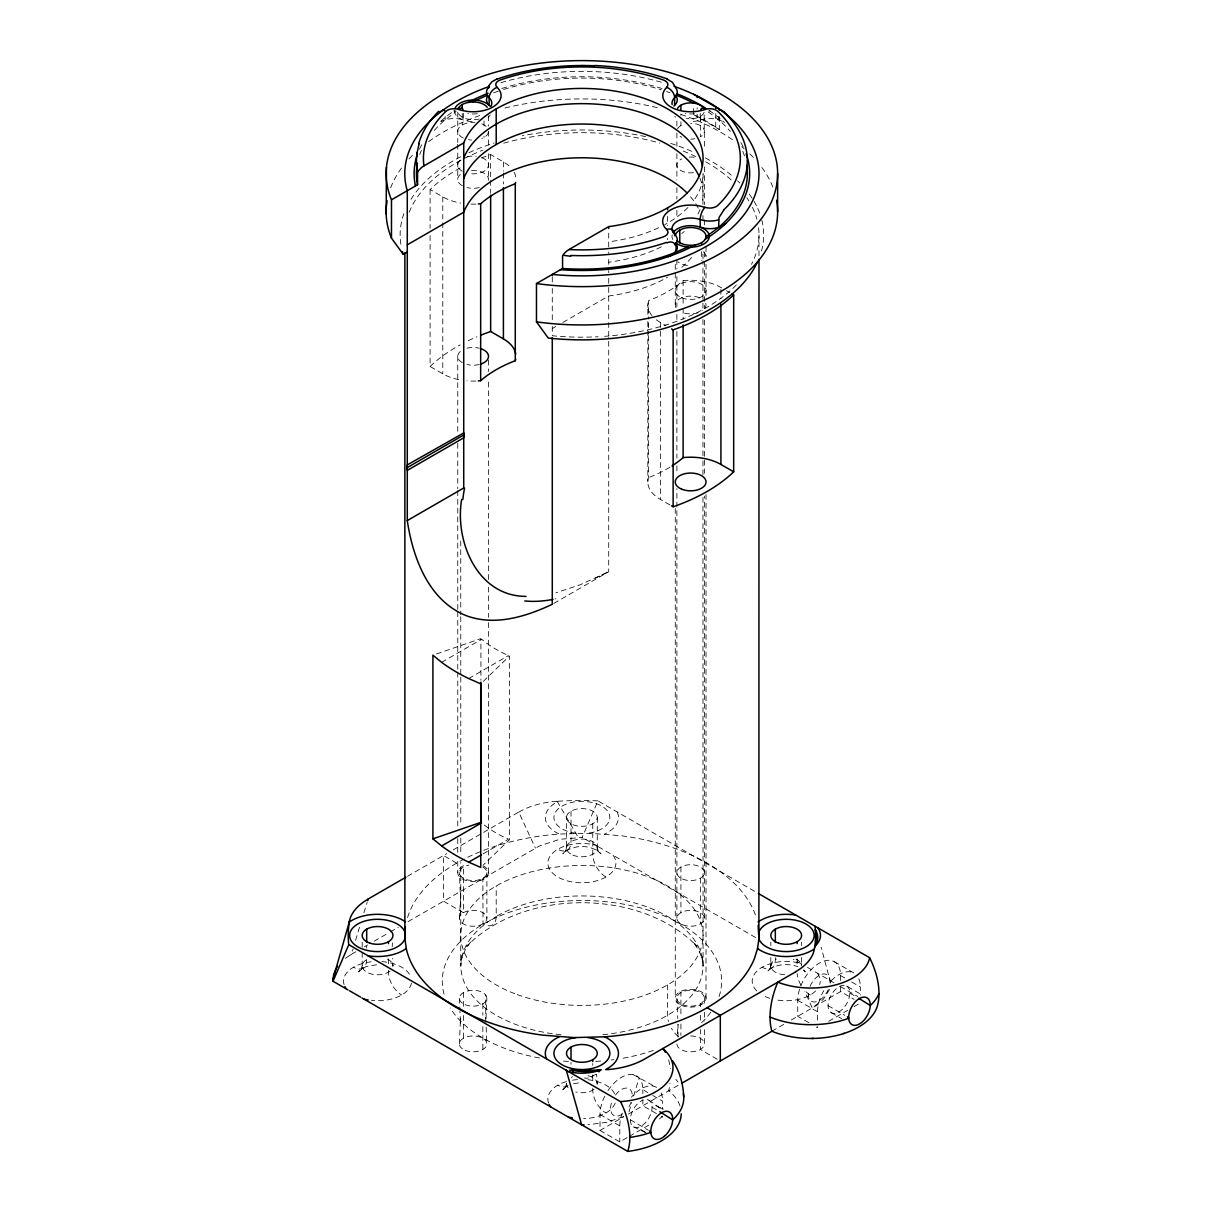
<?xml version="1.0" encoding="UTF-8"?>
<svg xmlns="http://www.w3.org/2000/svg" width="1212" height="1212" viewBox="0 0 1212 1212"><rect width="100%" height="100%" fill="white"/><g stroke="black" fill="none" stroke-linecap="round" stroke-linejoin="round"><path stroke-width="0.75" stroke-dasharray="5 3.75" d="M362.191 952.344L362.191 965.873L362.509 964.055L361.221 969.524L362.252 967.661L358.449 971.857L365.857 966.691L377.568 964.616M457.772 112.216L457.757 142.455M460.515 915.166L460.515 892.32M485.739 1022.383L485.739 995.067M486.891 872.64L486.891 918.317A13.756 7.939 0 0 1 466.256 925.18A13.756 7.939 0 0 1 466.256 911.439A13.756 7.939 0 0 1 486.891 918.317M488.512 872.64L488.512 619.226M488.512 579.518L488.512 379.053M488.512 115.928L488.512 126.124M552.278 326.437L552.278 335.739A177.103 102.247 0 0 0 598.167 336.739M597.274 817.464L597.274 847.915L596.94 846.097L598.228 851.566L597.213 849.688L601.016 853.899C591.304 844.037 572.473 844.037 562.762 853.899L566.58 849.688L565.549 851.566L566.837 846.112L566.504 847.915L566.504 817.464M608.727 287.532L608.727 335.603M608.727 283.32L608.727 276.987M608.727 272.776L608.727 270.655M608.727 264.337L608.727 257.126M608.727 253.308L608.727 252.035M608.727 246.93L608.727 230.416M647.829 321.619L647.829 481.982M647.829 314.256L647.829 305.03M676.887 918.302L676.887 488.527M676.887 126.109L676.887 117.609M678.023 1037.063L678.023 1024.201L677.311 1036.73M719.292 116.519L719.292 129.487A177.103 102.247 0 0 0 693.628 114.67L693.628 105.399M702.96 497.375L703.066 965.873L701.627 955.132L702.915 960.631L698.612 950.026L693.355 942.163L697.127 946.33C640.224 888.184 523.554 888.184 466.65 946.33L470.438 942.163L465.181 950.026L460.863 960.631L462.151 955.132L460.712 965.873L460.802 862.611M702.96 474.665L702.96 457.636M702.96 455.742L702.96 319.498M702.96 308.151L702.96 260.838M702.96 258.944L702.96 251.384M676.887 1043.88A13.756 7.939 0 0 0 690.643 1051.819A13.756 7.939 0 0 0 704.384 1043.88L704.384 1028.079M704.384 918.302L704.384 496.087M704.384 146.213L704.187 112.595M706.02 998.218L706.02 493.284M758.985 255.656L758.985 234.84M770.832 957.419L770.832 965.873L771.15 964.07L769.878 969.524L770.893 967.661L767.09 971.857C774.726 963.585 787.876 963.222 797.92 966.691M770.832 945.587L770.832 942.194M801.587 945.587L801.587 942.194M830.735 983.19L821.145 947.133M459.378 1043.88L460.515 1017.898L460.515 1024.201L459.939 1011.202M485.982 1018.641L486.876 998.218M459.393 918.317L460.515 898.637L459.393 872.64M392.188 946.678L392.446 942.936M566.398 1083.861L565.549 1087.497L566.58 1085.619L562.762 1089.83L567.155 1086.103M346.95 957.207L351.556 954.253L353.056 949.072M629.028 1111.828L631.664 1102.784M355.586 940.421L360.222 924.832M633.649 1096.012L639.103 1077.907M363.903 912.772L367.13 902.425M407.535 917.499L409.186 912.787A177.103 102.247 0 0 1 559.202 834.023L589.971 833.295L621.105 835.719A177.103 102.247 0 0 1 755.606 915.545M829.599 989.371L823.281 999.4L812.222 1007.945L804.935 991.507M408.005 921.665L539.704 845.84L559.686 839.325L582.154 837.416L597.91 800.844L756.697 892.517M483.346 681.311L509.525 656.025L509.525 839.643L483.346 864.929M434.275 130.472A165.453 95.521 0 0 1 445.152 119.836L456.045 111.595M345.45 958.328L346.526 957.525M596.213 1074.241L588.093 1078.044A12.665 12.105 -3.4 0 1 584.442 1078.089M552.278 328.558L555.808 326.513M562.868 322.437L608.727 295.97A121.17 69.963 0 0 0 667.63 277.184M441.638 662.328L481.664 639.224A121.17 69.963 0 0 0 508.495 655.571L508.873 655.737M553.854 603.394L608.727 571.716L608.727 337.33M468.696 678.538L508.495 655.571M407.49 876.306L446.743 853.642M453.288 849.854L518.736 812.07L535.401 848.112M483.027 853.899L508.495 839.189A121.17 69.963 0 0 1 483.073 824.024M351.556 954.253L356.389 951.465M364.448 946.814L367.675 944.951M374.129 941.224L388.643 932.846M390.264 931.907L398.324 927.256M604.803 1096.118A30.3 17.483 -60 0 0 600.016 1114.479L600.016 1130.463L623.65 1116.813M628.377 1114.086L678.417 1085.194M771.862 1031.245L784.8 1023.776M791.269 1020.034L840.583 991.567L854.187 999.415M600.016 1130.463L619.787 1141.871L627.725 1137.295M629.316 1136.371L649.935 1124.463M659.449 1118.964L662.631 1116.146M828.629 1021.307L847.673 1010.308M854.021 1006.642L860.353 1002.975M595.319 578.23L608.727 571.716L580.215 584.775L555.884 592.804M597.91 800.844A233.674 134.911 0 0 0 558.596 801.193L556.035 802.541A36.572 21.119 0 0 0 559.202 834.023M623.529 1116.616L606.788 1122.297L587.911 1124.721M436.471 653.965L480.922 638.588L480.922 680.235M573.609 1083.558L581.896 1082.574M518.842 812.146A64.221 37.087 0 0 1 557.111 801.208L558.596 801.193M633.512 1126.842L647.556 1133.478L641.451 1129.963L644.375 1131.963M663.328 1109.192L655.51 1105.48L661.631 1109.01L648.905 1100.208M633.164 1074.635L656.359 1087.285A30.3 17.483 -60 0 0 631.376 1097.239M598.289 846.688L611.696 854.46M597.743 846.385L582.154 837.416M801.511 964.04L793.315 959.328M807.51 967.403L833.947 982.78M693.628 114.67L719.292 129.487M481.406 158.014A177.103 102.247 0 0 1 490.648 154.56L503.419 161.938A42.814 24.725 0 0 1 510.873 167.741M721.716 287.971L720.913 287.517A42.814 24.725 0 0 0 683.113 280.654A121.17 69.963 0 0 1 648.496 300.652L648.496 319.074M726.503 290.728L729.685 292.577M460.136 167.953A177.103 102.247 0 0 0 430.093 189.526L442.789 196.859A42.814 24.725 0 0 0 460.666 203.071M656.359 319.801A42.814 24.725 0 0 0 660.434 322.513L665.994 325.725M430.093 235.613L430.093 366.478L442.789 373.796A42.814 24.725 0 0 0 460.666 380.007M648.496 335.663L648.496 477.589A42.814 24.725 0 0 0 660.434 499.465L669.963 504.95M834.311 961.707L854.081 973.13A30.3 17.483 -60 0 0 829.099 983.068M808.874 1022.716L797.738 1016.292L797.738 1000.309A30.3 17.483 -60 0 1 819.161 963.207A30.3 17.483 -60 0 1 840.583 975.584L845.537 978.432M851.703 982.008L860.353 986.992L860.353 994.991M846.627 986.038A15.377 8.878 -60 0 1 841.749 1009.869A15.377 8.878 -60 0 1 828.432 1002.172A15.377 8.878 -60 0 1 846.627 986.038L862.626 995.279M755.621 937.558L612.242 854.778M840.295 986.447L857.793 996.552M849.809 993.082L856.202 996.779M828.069 1005.642L844.809 1015.308M831.25 1012.687L841.598 1018.656M797.738 1000.309L817.524 1011.732L817.524 1022.716M816.282 1027.003L817.524 1027.715L817.524 1026.716M456.666 863.141L443.486 855.52L443.486 901.183L463.423 912.697L463.423 867.034L462.257 866.368M484.012 878.927L482.861 878.261L483.027 924.014A18.65 10.756 60 0 0 496.208 916.408L496.208 885.972M679.765 991.946L680.917 992.613L680.917 1015.444M701.521 1004.506L700.369 1003.839L700.369 1006.687M717.231 1059.243L700.369 1049.501L700.369 1029.518M607.939 1090.694A30.3 17.483 -60 0 1 630.649 1074.453A30.3 17.483 -60 0 1 642.86 1089.739L647.799 1092.588M652.738 1095.451L662.631 1101.163L662.631 1109.147M652.086 1107.238L657.237 1110.222M656.449 1113.57L642.86 1105.723L642.86 1099.723M661.388 1116.419L662.631 1117.131M630.331 1119.797L648.238 1130.145M600.016 1114.479L619.787 1125.887L619.787 1141.871M708.232 111.943L715.277 117.094A165.453 95.521 0 0 1 730.321 131.426M803.45 969.873L805.344 971.857L802.798 969.055M557.126 801.283L578.26 837.431M801.268 964.07L801.587 965.873M596.955 1082.043L597.274 1083.846L596.637 1074.468M392.627 964.07L392.946 965.873L392.446 958.374M676.887 998.218L677.781 1018.641M486.148 1027.17L486.876 1043.88M459.378 998.218L459.863 1009.354M840.583 975.584L840.583 980.569M840.583 986.568L840.583 991.567M801.587 957.419L801.587 964.191M797.087 958.843L797.087 966.449M775.332 957.692L775.332 959.601A18.65 10.756 60 0 1 762.151 967.206M720.913 289.35L720.913 298.576M718.625 116.504L718.625 119.821M715.747 113.428L715.747 127.442M706.02 246.597L706.02 256.792M706.02 264.292L706.02 295.955M704.384 998.218L704.384 1005.248M704.384 1012.278L704.384 1021.049M704.384 166.847L704.384 204.692M704.384 219.826L704.384 225.508M704.384 251.99L704.384 259.565M704.384 261.459L704.384 308.757M704.384 320.12L704.384 473.377M702.96 204.328L703.066 173.619A121.17 69.963 0 0 1 693.097 201.404M702.96 215.569L702.96 221.19M701.521 251.596L701.521 260.519M700.354 116.428L700.354 136.82A13.756 7.939 0 0 0 703.339 128.169A13.756 7.939 0 0 0 690.628 123.276M700.354 878.261L700.354 923.923M700.369 1015.247L700.369 1023.807M700.203 113.398L700.203 120.064A18.65 10.756 0 0 1 689.931 121.579M697.158 107.792L697.158 109.065M697.158 114.155L697.158 116.716M683.113 280.654L683.113 306.454M683.113 308.302L683.113 319.362M680.917 114.125L680.917 115.398M680.917 121.776L680.917 125.594M680.917 867.034L680.917 912.697M680.917 1024.004L680.917 1035.427M676.887 133.078L676.887 146.213M676.887 153.697L676.887 180.088M676.887 187.663L676.887 199.01M676.887 210.358L676.887 217.933M676.887 259.565L676.887 269.019M676.887 276.594L676.887 306.863M676.887 314.438L676.887 321.998M676.887 331.467L676.887 458.242M676.887 465.817L676.887 473.377M675.266 264.292L675.266 304.985M675.266 508.419L675.266 998.218M667.57 216.418L667.57 225.629M667.57 238.37L667.57 239.643M667.57 984.901L667.57 1015.353A18.65 10.756 60 0 0 668.494 1021.489M660.434 322.513L660.434 499.465M648.496 322.771L648.496 333.83M642.86 1089.739L642.86 1093.739M592.759 823.751L592.759 854.187A18.65 10.756 60 0 0 605.955 877.018M592.759 1063.485L592.759 1065.378M592.759 1074.892L592.759 1082.513M592.759 1088.224L592.759 1090.118A18.65 10.756 60 0 0 605.955 1112.949M571.019 811.192L571.019 841.628A18.65 10.756 60 0 1 557.838 849.248M571.019 1062.348L571.019 1064.242M552.278 276.972L552.278 283.335M552.278 288.441L552.278 320.12M503.419 161.938L503.419 171.15M503.419 172.998L503.419 184.057M490.648 154.56L490.648 176.679M490.648 180.376L490.648 193.269M488.512 131.214L488.512 146.213M488.512 153.712L488.512 179.421M488.512 360.146L488.512 371.493M488.512 587.078L488.512 617.347M484.012 120.927L484.012 128.578M484.012 136.214L484.012 137.501M482.846 1003.824L482.846 1015.247M482.846 1026.655L482.846 1049.486M463.575 113.398L463.575 120.064A18.65 10.756 0 0 0 441.001 121.594M463.408 992.598L463.408 1006.869M463.408 1015.429L463.408 1038.275M462.257 113.474L462.257 124.942M460.742 540.946L460.757 614.742M460.757 616.635L460.772 675.296M460.772 677.175L460.787 824.766M460.802 838.007L460.802 855.036M457.757 144.334L457.757 179.421M457.757 356.358L457.757 432.002M457.757 443.35L457.757 488.739M457.757 490.633L457.757 609.772M457.757 611.666L457.757 670.297M457.757 672.19L457.757 827.266M457.757 838.613L457.757 853.733M457.757 861.308L457.757 872.64M445.152 116.504L445.152 119.836M442.789 196.859L442.789 218.963M442.789 222.66L442.789 373.796M430.093 189.526L430.093 228.235M388.446 958.843L388.446 964.54M388.446 970.251L388.446 972.16A18.65 10.756 60 0 0 401.627 994.991M366.691 946.284L366.691 948.178M362.191 942.194L362.191 947.269M555.929 598.743A119.215 95.657 -53.1 0 1 555.051 598.94M817.433 973.297A34.027 19.65 0 0 1 819.691 984.583M815.631 990.962A34.027 19.65 0 0 1 775.953 999.824M769.817 998.309A34.027 19.65 0 0 1 762.151 994.991M756.788 990.962A34.027 19.65 0 0 1 760.772 968.055A34.027 19.65 0 0 1 799.723 963.07M810.267 994.991A18.65 10.756 60 0 1 805.419 991.113M800.95 985.144A18.65 10.756 60 0 1 797.132 973.554M613.105 855.339A34.027 19.65 0 0 1 586.502 882.594A34.027 19.65 0 0 1 548.172 860.475A34.027 19.65 0 0 1 595.41 845.112M678.356 1036.533A18.65 10.756 60 0 1 671.433 1028.337M602.788 1034.76A121.003 69.857 0 0 0 667.509 1015.308A121.003 69.857 0 0 0 667.509 916.439A121.003 69.857 0 0 0 496.269 916.439M560.989 1034.76A121.003 69.857 0 0 1 466.484 986.962A121.003 69.857 0 0 1 496.39 916.514M719.064 996.552A139.622 80.613 0 0 0 680.689 924.059A139.622 80.613 0 0 0 516.327 910A139.622 80.613 0 0 0 444.849 996.628M710.732 1012.338A139.622 80.613 0 0 1 701.248 1023.049M653.359 1050.425A139.622 80.613 0 0 1 621.711 1058.44M613.908 1059.636A139.622 80.613 0 0 1 611.287 1059.985M600.682 1061.061A139.622 80.613 0 0 1 595.334 1061.409M568.443 1061.409A139.622 80.613 0 0 1 563.095 1061.061M539.491 1057.985A139.622 80.613 0 0 1 450.182 1007.929M784.649 974.706A15.377 8.878 0 0 1 771.499 968.449A15.377 8.878 0 0 1 776.407 959.04M796.011 959.04A15.377 8.878 0 0 1 801.405 964.525M617.196 811.979A36.572 21.119 0 0 1 604.576 834.023M690.643 1035.942A13.756 7.939 0 0 1 704.384 1043.88M482.861 867.034A13.756 7.939 0 0 1 481.194 879.079A13.756 7.939 0 0 1 460.863 876.231A13.756 7.939 0 0 1 468.968 865.08M858.853 978.766A30.3 17.483 -60 0 1 860.353 986.992M817.524 1011.732A30.3 17.483 -60 0 1 823.796 990.613M482.997 865.822A15.377 8.878 0 0 1 483.27 879.321A15.377 8.878 0 0 1 460.136 877.397A15.377 8.878 0 0 1 467.029 864.504M615.196 1103.041A34.012 19.634 0 0 1 583.623 1118.676M548.582 1103.056A34.012 19.634 0 0 1 566.928 1081.422M572.458 1080.195A34.012 19.634 0 0 1 577.563 1079.589M587.941 1079.741A34.012 19.634 0 0 1 615.363 1095.572M680.008 1105.95A67.372 38.905 0 0 0 668.751 1090.77A69.008 39.844 -60 0 0 669.978 1083.483M668.585 1059.788A69.008 39.844 -60 0 1 670.281 1068.681M411.413 983.099A34.012 19.634 0 0 1 371.523 1000.43M344.087 984.598A34.012 19.634 0 0 1 371.523 961.767M381.901 961.616A34.012 19.634 0 0 1 410.883 977.114M387.37 959.04A15.377 8.878 0 0 1 392.9 966.555M390.082 971.039A15.377 8.878 0 0 1 367.084 972.372A15.377 8.878 0 0 1 367.766 959.04M366.691 959.601A18.65 10.756 60 0 1 353.51 967.206M588.002 1075.695A15.377 8.878 0 0 1 597.183 1084.74M593.971 1089.346A15.377 8.878 0 0 1 575.776 1091.997M568.08 1087.755A15.377 8.878 0 0 1 566.595 1082.937M571.276 1077.423A15.377 8.878 0 0 1 572.655 1076.741M568.064 1085.452A18.65 10.756 60 0 1 557.838 1085.179M675.796 1079.392A69.902 40.36 0 0 1 677.993 1082.058M661.131 1092.921A30.3 17.483 -60 0 1 662.631 1101.163M619.787 1125.887A30.3 17.483 -60 0 1 622.18 1113.146M647.163 1099.572A15.377 8.878 -60 0 1 647.344 1120.342A15.377 8.878 -60 0 1 630.573 1122.267A15.377 8.878 -60 0 1 643.193 1100.026M575.927 833.25A27.967 16.15 0 0 1 558.732 808.419A27.967 16.15 0 0 1 605.046 808.419A27.967 16.15 0 0 1 587.85 833.25M481.846 157.636A15.377 8.878 0 0 1 487.285 168.453A15.377 8.878 0 0 1 469.983 173.649M462.257 171.24A15.377 8.878 0 0 1 462.257 158.681M467.029 156.802A15.377 8.878 0 0 1 476.286 156.257M693.446 172.725A13.756 7.939 0 0 1 678.25 168.407A13.756 7.939 0 0 1 681.826 158.863M689.219 157.06A13.756 7.939 0 0 1 697.309 158.014M758.56 227.826A177.103 102.247 0 0 1 751.501 264.352M736.366 284.941A177.103 102.247 0 0 1 604.636 336.33M409.186 212.282A177.103 102.247 0 0 1 482.952 150.121M503.707 143.183A177.103 102.247 0 0 1 659.782 143.092M683.25 151.076A177.103 102.247 0 0 1 696.673 157.06M705.793 161.863A177.103 102.247 0 0 1 731.351 180.073M746.925 197.829A177.103 102.247 0 0 1 748.94 200.965M752.47 207.419A177.103 102.247 0 0 1 756.879 219.175M691.522 257.55A121.17 69.963 0 0 1 680.22 268.625M690.537 196.768A121.17 69.963 0 0 1 699.188 210.176M694.809 138.774A13.756 7.939 0 0 1 690.628 139.153M681.826 137.304A13.756 7.939 0 0 1 680.083 136.289M677.538 128.805A13.756 7.939 0 0 1 683.962 124.275M419.503 149.243A167.786 96.869 0 0 1 423.579 141.516M440.82 121.17A167.786 96.869 0 0 1 454.5 110.58A18.65 10.756 0 0 0 474.104 121.579M501.859 88.476A167.786 96.869 0 0 1 661.919 88.476M709.247 110.55A167.786 96.869 0 0 1 724.412 122.488M740.835 142.577A167.786 96.869 0 0 1 743.35 147.273M490.36 114.943A18.65 10.756 0 0 1 488.163 117.2M687.84 207.555A121.17 69.963 0 0 1 664.752 224.659M658.722 227.704A121.17 69.963 0 0 1 608.727 241.839M704.157 112.261A13.756 7.939 0 0 1 686.462 118.382M672.781 239.491A18.65 10.756 0 0 1 672.175 234.916M694.643 113.716A18.65 10.756 0 0 1 685.219 113.504M675.554 117.14A18.65 10.756 0 0 1 674.705 116.413M700.203 120.064A18.65 10.756 0 0 1 724.034 122.367M709.005 110.928A18.65 10.756 0 0 1 710.247 110.928M419.761 154.575A165.453 95.521 0 0 1 421.412 150.364M493.557 92.839A165.453 95.521 0 0 1 498.465 91.127M503.601 89.461A165.453 95.521 0 0 1 661.282 89.809M666.57 91.551A165.453 95.521 0 0 1 669.994 92.763M742.744 151.242A165.453 95.521 0 0 1 745.213 158.333M477.27 113.716A18.65 10.756 0 0 1 467.787 113.519M479.24 118.973A15.377 8.878 0 0 1 457.863 111.898M488.436 132.138A15.377 8.878 0 0 1 481.846 138.532M471.544 140.047A15.377 8.878 0 0 1 468.468 139.683M463.287 138.032A15.377 8.878 0 0 1 458.969 127.76A15.377 8.878 0 0 1 474.725 122.382M481.846 123.897A15.377 8.878 0 0 1 486.588 126.912M453.53 110.928A18.65 10.756 0 0 1 455.985 110.989M703.308 251.763A15.377 8.878 0 0 1 705.293 259.489M687.492 265.473A15.377 8.878 0 0 1 677.962 261.822M699.9 178.134A121.17 69.963 0 0 1 701.99 203.298M700.051 209.494A121.17 69.963 0 0 1 696.839 216.13M684.219 231.477A121.17 69.963 0 0 1 681.811 233.583M661.358 246.824A121.17 69.963 0 0 1 608.727 262.231M810.071 986.326A15.377 8.878 -60 0 1 822.736 974.024A15.377 8.878 -60 0 1 829.993 982.826M828.266 989.568A15.377 8.878 -60 0 1 814.646 1001.976A15.377 8.878 -60 0 1 808.707 990.522M615.484 1095.027A15.377 8.878 -60 0 1 627.028 1088.103A15.377 8.878 -60 0 1 632.27 1096.981M631.104 1102.299A15.377 8.878 -60 0 1 627.392 1109.177M622.407 1114.055A15.377 8.878 -60 0 1 612.121 1113.949A15.377 8.878 -60 0 1 612.333 1100.496M475.892 381.038A42.814 24.725 0 0 1 466.847 380.81M514.13 172.271A42.814 24.725 0 0 1 515.933 180.24M475.892 204.086A42.814 24.725 0 0 1 470.998 204.101M479.24 364.509A15.377 8.878 0 0 1 467.029 364.509M462.257 362.646A15.377 8.878 0 0 1 462.257 350.086M467.029 348.208A15.377 8.878 0 0 1 479.24 348.208M471.544 170.589A15.377 8.878 0 0 1 488.436 180.33M479.24 187.572A15.377 8.878 0 0 1 467.029 187.572M462.257 185.694A15.377 8.878 0 0 1 462.257 173.134M430.093 366.478A177.103 102.247 0 0 1 460.136 344.905M468.286 340.708A177.103 102.247 0 0 1 476.922 336.8M651.995 315.62A42.814 24.725 0 0 1 648.496 300.652M705.702 303.167A15.377 8.878 0 0 1 702.445 310.681M698.112 312.757A15.377 8.878 0 0 1 681.932 312.302M675.993 307.681A15.377 8.878 0 0 1 682.644 297.41A15.377 8.878 0 0 1 701.521 298.713M669.918 467.226A121.17 69.963 0 0 1 648.496 477.589M390.658 187.784A195.738 113.019 0 0 1 402.945 166.135M409.005 158.939A195.738 113.019 0 0 1 414.64 153.212M428.669 141.607A195.738 113.019 0 0 1 482.815 114.473M504.95 108.019A195.738 113.019 0 0 1 660.07 108.322M680.962 114.473A195.738 113.019 0 0 1 733.76 140.637M741.744 146.713A195.738 113.019 0 0 1 744.244 148.803M749.819 153.863A195.738 113.019 0 0 1 753.697 157.772M761.878 167.514A195.738 113.019 0 0 1 773.514 188.875M761.515 250.99A180.224 104.05 0 0 0 763.424 240.34A182.573 105.414 0 0 0 761.53 218.978M757.788 208.479A182.573 105.414 0 0 1 759.894 213.706M670.781 143.41A181.558 104.823 0 0 1 692.234 151.545M705.339 157.908A181.558 104.823 0 0 1 733.063 176.679M737.638 180.861A181.558 104.823 0 0 1 739.805 182.982M749.274 194.071A181.558 104.823 0 0 1 757.758 208.479M645.572 136.638A182.573 105.414 0 0 0 609.712 131.214L591.274 130.123A182.573 105.399 0 0 0 536.083 133.365A181.558 104.823 0 0 0 522.311 135.805M460.712 156.727A181.558 104.823 0 0 0 415.155 193.193A182.573 105.414 0 0 0 409.338 201.95M468.892 152.742A181.558 104.823 0 0 1 494.178 143.031M403.929 213.585A182.573 105.414 0 0 0 402.263 218.857A181.891 105.005 0 0 0 401.081 245.597M500.889 82.689A177.103 102.247 0 0 1 662.479 82.567M682.568 924.741A13.756 7.939 0 0 0 704.308 919.12A13.756 7.939 0 0 0 685.022 911.06A13.756 7.939 0 0 0 682.568 924.741M572.867 824.66A15.377 8.878 0 0 0 597.183 818.388A15.377 8.878 0 0 0 575.609 809.358A15.377 8.878 0 0 0 572.867 824.66M517.115 994.567A121.17 69.963 0 0 0 702.96 938.255A121.17 69.963 0 0 0 525.584 873.488A121.17 69.963 0 0 0 517.115 994.567M572.867 855.096A15.377 8.878 0 0 0 597.183 848.824A15.377 8.878 0 0 0 575.609 839.81A15.377 8.878 0 0 0 572.867 855.096M682.568 1004.657A13.756 7.939 0 0 0 704.323 999.036A13.756 7.939 0 0 0 685.038 990.977A13.756 7.939 0 0 0 682.568 1004.657M682.568 879.064A13.756 7.939 0 0 0 704.308 873.458A13.756 7.939 0 0 0 685.022 865.398A13.756 7.939 0 0 0 682.568 879.064M681.614 1005.415A15.377 8.878 0 0 0 705.945 999.142A15.377 8.878 0 0 0 684.371 990.113A15.377 8.878 0 0 0 681.614 1005.415M465.06 1050.304A13.756 7.939 0 0 0 486.8 1044.699A13.756 7.939 0 0 0 467.514 1036.639A13.756 7.939 0 0 0 465.06 1050.304M465.06 1004.642A13.756 7.939 0 0 0 486.8 999.036A13.756 7.939 0 0 0 467.514 990.977A13.756 7.939 0 0 0 465.06 1004.642M681.614 297.713A15.377 8.878 0 0 0 705.945 291.441A15.377 8.878 0 0 0 684.371 282.426A15.377 8.878 0 0 0 681.614 297.713"/><path stroke-width="1.5" d="M552.278 337.603L552.278 604.303C525.978 616.666 494.996 626.301 466.514 615.772C428.639 600.879 412.807 557.747 407.277 520.584L407.277 190.708A177.103 102.247 0 0 1 489.512 86.37M407.277 520.584L463.726 487.997L463.726 142.895A121.17 69.963 0 0 1 590.911 88.627A121.17 69.963 0 0 1 702.733 153.197A121.17 69.963 0 0 1 608.727 226.614L568.958 249.566A13.923 8.045 -60 0 0 562.898 255.247L570.822 256.277M496.208 144.531L496.208 108.928M758.985 259.398L758.894 938.876L757.53 948.526L754.591 958.086A177.103 102.247 0 0 1 604.576 1036.836L573.806 1037.578L542.673 1035.139A177.103 102.247 0 0 1 406.247 948.526A36.572 21.119 0 0 1 368.054 955.813M747.334 160.954L746.85 168.301A165.453 95.43 -0.1 0 1 723.564 210.055M386.173 213.979L386.446 167.423M463.742 433.29L463.726 437.835L407.277 470.392L407.277 464.908L463.726 432.957M336.315 968.282L333.648 974.63L333.012 981.25L346.405 988.992A34.027 19.65 0 0 1 344.89 986.538M681.235 1113.783L681.189 1114.828A67.372 38.905 0 0 1 627.725 1151.4L565.762 1115.601M706.005 236.779L718.625 227.386L718.989 217.599L723.746 210.115M488.739 88.006L489.012 85.597M405.369 927.119L404.838 938.012L406.247 948.526M461.651 499.389C454.545 541.309 477.407 596.41 526.023 596.395M817.812 927.801A34.254 19.771 0 0 1 814.797 946.33L814.373 948.996L812.07 950.359A36.572 21.119 0 0 1 757.53 948.526M417.019 152.985L419.094 143.91M333.012 981.25L348.768 944.678A233.674 134.911 0 0 1 349.389 921.984L349.541 921.135L333.042 979.008M814.373 949.041L814.267 949.632A64.221 37.087 0 0 1 795.436 971.827M367.675 900.698L368.221 898.971L405.853 877.246M627.74 1151.339L628.043 1150.43A59.433 34.315 60 0 0 622.771 1106.389L620.574 1101.663L348.768 944.678M489.103 85.385L491.86 81.795L496.753 79.068M336.678 967.691L337.587 966.343M569.61 1070.151L571.852 1070.211A40.405 23.331 0 0 0 600.576 1069.908L598.849 1071.832M440.032 111.807L443.077 109.974L444.91 110.898M719.292 110.277L721.231 110.11L723.746 111.807M349.389 921.984L351.707 920.499A36.572 21.119 0 0 1 405.399 921.741M457.833 108.398L458.621 107.898M705.172 239.325L709.278 236.658A167.786 96.869 0 0 0 746.077 153.697M407.277 252.02L403.263 254.338L391.476 238.143L391.476 199.828L417.564 184.769L417.564 172.119A11.166 6.454 -60 0 1 418.398 170.907A14.196 8.196 -60 0 1 423.958 165.908L463.726 142.895M407.277 244.839L463.726 212.251A121.17 69.963 0 0 1 563.944 158.56A121.17 69.963 0 0 1 687.007 192.935M627.695 336.481A182.573 105.414 0 0 1 572.518 339.724L563.262 339.315A180.436 104.171 0 0 1 548.263 338.057L536.477 321.862L536.477 283.547L562.565 268.473A165.453 95.521 0 0 0 675.039 252.55L688.083 246.869M407.247 467.62L463.681 435.032M441.638 845.961A177.103 102.247 0 0 0 468.696 862.171L480.74 867.459L480.74 683.841L468.696 678.538A177.103 102.247 0 0 1 441.638 662.328L432.911 655.192L432.911 838.825L441.638 845.961L481.618 822.812M468.696 862.171L481.437 854.824M795.557 971.903L645.057 1058.788A64.221 37.087 0 0 1 606.667 1069.651M681.629 1083.331L771.862 1031.245A67.372 38.905 0 0 0 876.867 1007.566L877.185 1006.596A59.433 34.315 60 0 0 871.913 962.555L869.913 958.222M468.074 102.444L472.695 100.066A167.786 96.869 0 0 1 488.118 93.279M695.703 244.779L691.082 247.157A167.786 96.869 0 0 1 560.474 269.685M472.483 101.959L487.088 95.324M605.652 1069.635L607.742 1068.333A36.572 21.119 0 0 0 604.576 1036.836M667.024 242.87C673.327 239.764 678.629 245.172 675.039 252.55M432.911 838.825L481.058 822.327L480.922 682.129M844.34 1033.336L843.522 1033.594M620.574 1101.663L625.862 1101.102A59.13 34.148 0 0 0 671.766 1074.605L672.675 1071.181A59.13 34.148 0 0 0 662.828 1048.532A69.008 39.844 -60 0 1 665.388 1052.243M601.046 1069.893L600.773 1069.908A34.254 19.771 0 0 1 568.67 1071.65M813.51 1038.426L811.707 1038.457M584.063 1124.781L581.624 1124.781L566.246 1070.044M581.881 65.448L594.577 65.721M568.958 249.566L571.291 249.672A158.424 91.461 0 0 0 663.434 236.825A9.272 5.348 0 0 0 666.615 229.462A27.846 16.074 0 0 1 670.857 209.812A27.846 16.074 0 0 1 704.869 207.388M667.024 79.053L672.508 82.34L674.993 86.643M349.42 990.689L360.615 997.143M553.748 1108.647L565.216 1115.267M553.475 1108.495L361.994 997.976M348.041 989.916L346.677 989.143M693.628 94.278L719.292 109.095M732.078 293.955L733.684 294.88L733.684 471.832A177.103 102.247 0 0 1 673.13 506.783L671.539 505.874M671.539 328.922L673.13 329.846A177.103 102.247 0 0 0 733.684 294.88M481.406 334.951A177.103 102.247 0 0 1 490.648 331.512L503.419 338.89A42.814 24.725 0 0 1 515.751 353.995M672.009 465.923A121.17 69.963 0 0 0 683.113 457.606A42.814 24.725 0 0 1 720.913 464.454L733.684 471.832M758.318 893.456L869.686 957.753L868.837 960.828A59.13 34.148 0 0 1 822.933 987.326L817.024 987.856A59.13 34.148 0 0 1 777.771 982.159A69.008 39.844 -60 0 0 771.862 1031.245M858.763 998.249L870.261 1005.536A69.902 40.36 0 0 0 878.988 993.567M847.385 1016.792L848.703 1018.292A15.377 8.938 -61 0 0 859.626 1023.867A15.377 8.938 -61 0 0 870.261 1005.672M707.126 1007.733L720.307 1015.353L720.307 1061.015M659.813 1111.707L672.675 1119.873A69.902 40.36 0 0 0 683.371 1093.83M649.511 1130.872L650.829 1132.372A69.902 40.36 0 0 1 629.846 1137.401M815.464 946.769L814.812 946.224A40.405 23.331 0 0 0 815.343 929.634L815.009 926.18M573.609 1072.105L571.852 1070.211A233.674 134.911 0 0 0 600.576 1069.908M672.63 1060.939C679.887 1071.469 683.144 1084.255 683.735 1096.921M417.564 172.119L416.807 167.362M758.136 925.362L758.894 938.876A27.967 16.15 0 0 0 801.889 948.799A27.967 16.15 0 0 0 801.889 922.074A27.967 16.15 0 0 0 758.894 931.998M423.958 165.847L423.791 164.59A158.363 91.43 0 0 1 446.016 111.307A9.272 5.348 0 0 1 458.787 109.474A27.846 16.074 0 0 0 492.92 106.974A27.846 16.074 0 0 0 497.102 87.34A9.272 5.348 0 0 1 500.359 79.962A158.363 91.43 0 0 1 663.312 79.962A9.272 5.348 0 0 1 666.6 87.309A9.317 6.53 46 0 1 674.63 97.687L674.63 105.292A18.65 10.756 0 0 0 673.933 106.035M817.539 941.285L815.343 929.634A233.674 134.911 0 0 1 814.812 946.224M848.673 1017.535L848.673 1017.595A15.377 8.938 -61 0 1 859.323 998.582A15.377 8.938 -61 0 1 870.277 1004.899M797.087 941.709L797.087 943.618M777.634 173.528L777.634 211.842M775.332 929.149L775.332 942.481M720.913 304.106L720.913 464.454M715.747 107.05L715.747 108.322M701.521 242.673L701.521 243.945M697.158 96.324L697.158 97.596M683.113 324.892L683.113 457.606M680.917 105.202L680.917 110.307M679.765 230.113L679.765 242.87M666.63 229.462A9.317 6.53 -46 0 1 674.645 234.31L674.645 235.734M673.13 329.846L673.13 506.783M667.57 207.858L667.57 209.767M608.727 226.614L608.727 228.523M592.759 1059.682L592.759 1061.576M571.019 1047.123L571.019 1058.531M562.565 255.838L562.565 268.473M552.278 275.7L552.278 274.427A177.103 102.247 0 0 0 747.789 209.403A177.103 102.247 0 0 0 674.023 86.294M515.645 182.406A42.814 24.725 0 0 1 515.282 183.754L515.282 360.706A121.17 69.963 0 0 0 480.664 380.704A42.814 24.725 0 0 1 478.27 380.901M503.419 187.739L503.419 338.89M490.648 195.117L490.648 331.512M515.282 183.754A121.17 69.963 0 0 0 480.664 203.752L480.664 380.704M462.257 104.55L462.257 108.368M404.853 252.96L404.884 938.876A27.967 16.15 0 0 1 361.888 948.799A27.967 16.15 0 0 1 361.888 922.074A27.967 16.15 0 0 1 404.884 931.998M388.446 941.709L388.446 943.618M366.691 929.149L366.691 942.481M462.832 499.632A141.653 122.079 31 0 1 464.56 488.239M552.975 599.379A119.215 95.657 -53.1 0 1 524.766 600.97M758.045 921.968A36.572 21.119 0 0 1 795.723 915.045M848.703 1018.292A69.902 40.36 0 0 1 770.044 1017.065M572.458 1117.934A34.027 19.65 0 0 1 568.383 1117.085M550.672 1106.859A34.027 19.65 0 0 1 549.203 1104.511M368.145 999.976A34.027 19.65 0 0 1 364.055 999.127M546.582 1058.894A36.572 21.119 0 0 1 559.202 1036.836M349.404 921.135A64.221 37.087 0 0 1 368.327 899.031M587.85 1037.623A27.967 16.15 0 0 1 605.046 1062.454A27.967 16.15 0 0 1 558.732 1062.454A27.967 16.15 0 0 1 575.927 1037.623M463.726 178.512A121.17 69.963 0 0 1 580.033 124.048A121.17 69.963 0 0 1 699.172 176.437M415.474 185.966A167.786 96.869 0 0 1 417.398 154.545M676.857 93.748A167.786 96.869 0 0 1 705.838 108.322M725.746 223.462A18.65 10.756 0 0 1 700.203 227.159L700.203 219.554A9.317 3.909 -71 0 1 704.99 207.313A9.272 5.348 0 0 0 717.731 205.464A158.424 91.461 0 0 0 717.746 111.307A9.272 5.348 0 0 0 704.99 109.474A27.846 16.074 0 0 1 670.933 107.02A27.846 16.074 0 0 1 666.751 87.385M673.417 232.295A18.65 10.756 0 0 1 700.612 227.311A18.65 10.756 0 0 1 704.445 243.627A18.65 10.756 0 0 1 675.932 243.021M675.645 243.036A18.65 10.756 0 0 1 668.221 256.671M454.909 108.565A18.65 10.756 0 0 1 470.862 100.141A18.65 10.756 0 0 1 489.86 106.065M463.726 158.121A121.17 69.963 0 0 1 589.153 103.777A121.17 69.963 0 0 1 702.415 166.392M677.538 108.413A13.756 7.939 0 0 1 690.567 102.884A13.756 7.939 0 0 1 703.687 108.338M675.584 234.583A15.377 8.878 0 0 1 697.915 228.568A15.377 8.878 0 0 1 701.596 242.627A15.377 8.878 0 0 1 677.19 240.703M458.287 108.519A15.377 8.878 0 0 1 472.013 101.975A15.377 8.878 0 0 1 487.254 107.292M487.709 95.975A18.65 10.756 0 0 0 489.148 105.308L489.148 97.687A18.65 10.756 0 0 1 488.739 87.052M672.13 104.535A18.65 10.756 0 0 1 674.63 97.687A18.65 10.756 0 0 0 675.584 87.688M675.584 95.309A18.65 10.756 0 0 1 674.63 105.292M673.917 233.537A18.65 10.756 0 0 1 678.008 220.872A18.65 10.756 0 0 1 700.203 219.554A18.65 10.756 0 0 0 718.625 219.781M746.759 165.574A165.453 95.521 0 0 1 718.625 227.386M417.564 184.769A165.453 95.521 0 0 1 417.443 163.15M676.251 95.157A165.453 95.521 0 0 1 693.4 103.05M674.645 234.31A18.65 10.756 0 0 1 675.039 244.945M490.905 106.474A18.65 10.756 0 0 0 489.148 97.687A9.317 6.53 -46 0 1 497.147 87.325M458.803 109.459A9.317 3.909 -71 0 1 463.045 109.474M700.733 109.474A9.317 3.909 71 0 1 704.975 109.459M416.761 167.029A165.453 95.43 -0.1 0 1 417.095 152.682M496.587 79.28A165.453 95.43 -0.1 0 1 581.699 65.524M723.685 111.595A165.453 95.43 -0.1 0 1 747.334 160.681M418.61 143.864A165.453 96.505 1 0 1 438.638 111.322M594.607 65.493A165.453 95.733 0 0 1 667.206 78.871M666.539 242.4A165.453 94.657 0 0 1 570.913 255.474M515.691 359.085A42.814 24.725 0 0 1 515.282 360.706M480.664 203.752A42.814 24.725 0 0 1 478.27 203.949M480.603 348.601A15.377 8.878 0 0 1 488.512 356.358A15.377 8.878 0 0 1 480.603 364.13M776.589 200.238A195.738 113.019 0 0 1 536.477 321.862M391.476 238.143A195.738 113.019 0 0 1 387.098 200.798M391.476 199.828A195.738 113.019 0 0 1 566.64 60.948A195.738 113.019 0 0 1 777.043 182.421A195.738 113.019 0 0 1 536.477 283.547M403.293 254.323A181.891 105.005 0 0 1 402.535 251.838M627.68 336.451A181.558 104.823 0 0 0 748.622 276.654A182.573 105.414 0 0 0 757.727 261.474M778.528 943.118A15.377 8.878 0 0 0 801.587 935.437A15.377 8.878 0 0 0 778.528 927.741A15.377 8.878 0 0 0 778.528 943.118M572.867 1060.591A15.377 8.878 0 0 0 597.183 1054.319A15.377 8.878 0 0 0 575.609 1045.289A15.377 8.878 0 0 0 572.867 1060.591M369.872 943.118A15.377 8.878 0 0 0 392.946 935.437A15.377 8.878 0 0 0 369.872 927.741A15.377 8.878 0 0 0 369.872 943.118M664.434 1136.22A15.377 9.06 -60.3 0 0 669.585 1112.146A15.377 9.06 -60.3 0 0 651.208 1127.766A15.377 9.06 -60.3 0 0 664.434 1136.22M681.614 489.133A15.377 8.878 0 0 0 705.945 482.861A15.377 8.878 0 0 0 684.371 473.831A15.377 8.878 0 0 0 681.614 489.133"/></g></svg>
